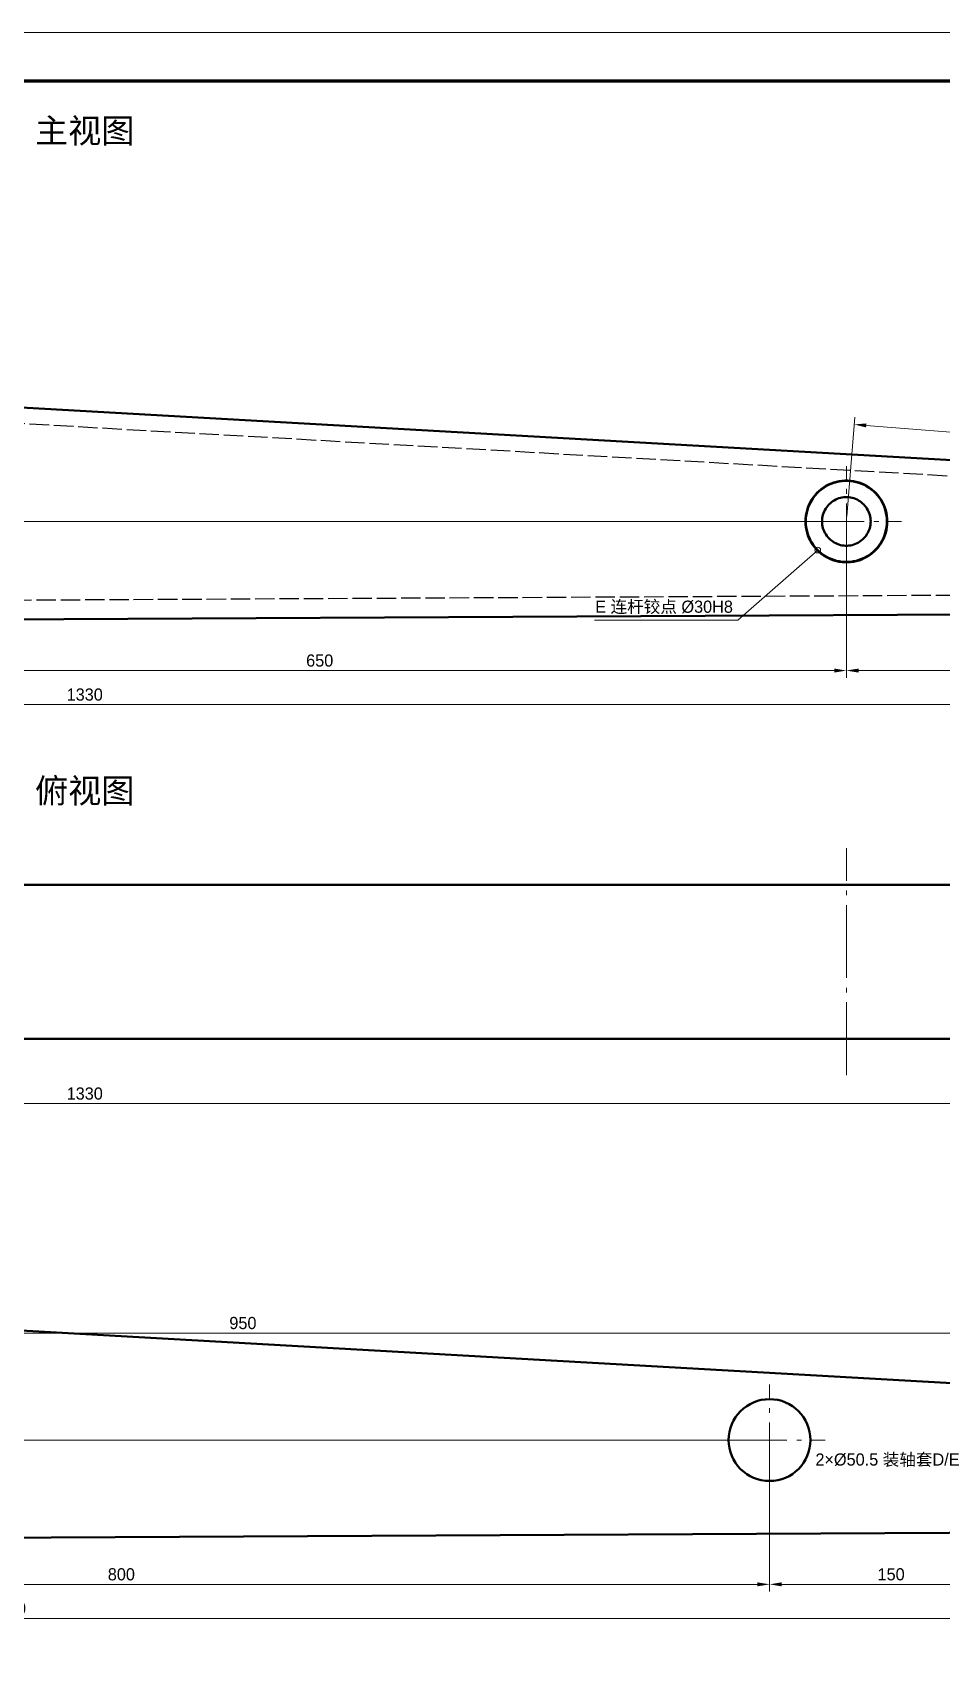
# Model space of a CAD drawing. Header units: millimetres. Extents: x 0 to 2523, y 0 to 1782.
# Drawn here: x 838 to 1399, y 781 to 1782 of the extents above; entities that cross this region are included whole.
import ezdxf
from ezdxf.enums import TextEntityAlignment as Align

# ---------------------------------------------------------------- set-up
doc = ezdxf.new("R2010")
doc.units = ezdxf.units.MM
doc.header["$LTSCALE"] = 3
doc.linetypes.add('GB_CENTER', pattern=[20, 15, -2, 1, -2])
doc.linetypes.add('GB_HIDDEN', pattern=[5, 4, -1])
for name, color, linetype, lineweight in [('CENTER', 7, 'GB_CENTER', 18), ('DIM', 7, 'Continuous', 18), ('FRAME', 7, 'Continuous', 70), ('HIDDEN', 7, 'GB_HIDDEN', 25), ('OUTLINE', 7, 'Continuous', 50), ('TEXT', 7, 'Continuous', 25), ('THIN', 7, 'Continuous', 18)]:
    doc.layers.add(name, color=color, linetype=linetype, lineweight=lineweight)
doc.styles.add('CJK', font='wqy-zenhei.ttc')
doc.dimstyles.new('GB', dxfattribs={"dimscale": 3, "dimtxt": 2.5, "dimasz": 2.5, "dimexe": 1.5, "dimexo": 1, "dimgap": 0.8, "dimtad": 1, "dimdec": 1, "dimdsep": 46, "dimtxsty": 'CJK', "dimcen": 2.5, "dimazin": 3, "dimtfac": 1, "dimtmove": 0, "dimatfit": 3, "dimlwd": 18, "dimlwe": 18})

msp = doc.modelspace()

# ---------------------------------------------------------------- linework, layer by layer
at = {"layer": 'CENTER'}
for p, q in [((1340.2, 1446.37), (1340.2, 1514.37)), ((1306.2, 1480.37), (1374.2, 1480.37)), ((1340.2, 1138.74), (1340.2, 1278.74)), ((1292.81, 879.44), (1292.81, 947.94)), ((1258.56, 913.69), (1327.06, 913.69))]:
    msp.add_line(p, q, dxfattribs=at)
at = {"layer": 'DIM'}
msp.add_lwpolyline([(1322.52, 1462.69), (1273.2, 1419.37), (1184.7, 1419.37)], dxfattribs=at)
msp.add_circle((1322.52, 1462.69), 1.8, dxfattribs=at)
at = {"layer": 'FRAME'}
msp.add_lwpolyline([(75, 30), (2493, 30), (2493, 1752), (75, 1752)], close=True, dxfattribs=at)
at = {"layer": 'HIDDEN'}
for points in [[(1492.73, 1513.3), (252.73, 1583.3)], [(1492.17, 1503.31), (419.63, 1563.86)], [(1492.17, 1503.31), (419.63, 1563.86)], [(1365.45, 1480.37), (1365.39, 1478.61), (1365.2, 1476.85), (1364.89, 1475.12), (1364.47, 1473.41), (1363.92, 1471.73), (1363.26, 1470.1), (1362.49, 1468.51), (1361.61, 1466.99), (1360.62, 1465.53), (1359.54, 1464.14), (1358.36, 1462.83), (1357.09, 1461.6), (1355.74, 1460.47), (1354.32, 1459.44), (1352.82, 1458.5), (1351.27, 1457.67), (1349.66, 1456.96), (1348, 1456.35), (1346.31, 1455.87), (1344.58, 1455.5), (1342.84, 1455.26), (1341.08, 1455.13), (1339.32, 1455.13), (1337.56, 1455.26), (1335.81, 1455.5), (1334.09, 1455.87), (1332.39, 1456.35), (1330.74, 1456.96), (1329.13, 1457.67), (1327.57, 1458.5), (1326.08, 1459.44), (1324.65, 1460.47), (1323.3, 1461.6), (1322.03, 1462.83), (1320.85, 1464.14), (1319.77, 1465.53), (1318.78, 1466.99), (1317.9, 1468.51), (1317.13, 1470.1), (1316.47, 1471.73), (1315.92, 1473.41), (1315.5, 1475.12), (1315.19, 1476.85), (1315.01, 1478.61), (1314.95, 1480.37), (1315.01, 1482.13), (1315.19, 1483.88), (1315.5, 1485.62), (1315.92, 1487.33), (1316.47, 1489), (1317.13, 1490.64), (1317.9, 1492.22), (1318.78, 1493.75), (1319.77, 1495.21), (1320.85, 1496.6), (1322.03, 1497.91), (1323.3, 1499.13), (1324.65, 1500.27), (1326.08, 1501.3), (1327.57, 1502.24), (1329.13, 1503.06), (1330.74, 1503.78), (1332.39, 1504.38), (1334.09, 1504.87), (1335.81, 1505.23), (1337.56, 1505.48), (1339.32, 1505.6), (1341.08, 1505.6), (1342.84, 1505.48), (1344.58, 1505.23), (1346.31, 1504.87), (1348, 1504.38), (1349.66, 1503.78), (1351.27, 1503.06), (1352.82, 1502.24), (1354.32, 1501.3), (1355.74, 1500.27), (1357.09, 1499.13), (1358.36, 1497.91), (1359.54, 1496.6), (1360.62, 1495.21), (1361.61, 1493.75), (1362.49, 1492.22), (1363.26, 1490.64), (1363.92, 1489), (1364.47, 1487.33), (1364.89, 1485.62), (1365.2, 1483.88), (1365.39, 1482.13), (1365.45, 1480.37)], [(1365.45, 1480.37), (1365.39, 1478.61), (1365.2, 1476.85), (1364.89, 1475.12), (1364.47, 1473.41), (1363.92, 1471.73), (1363.26, 1470.1), (1362.49, 1468.51), (1361.61, 1466.99), (1360.62, 1465.53), (1359.54, 1464.14), (1358.36, 1462.83), (1357.09, 1461.6), (1355.74, 1460.47), (1354.32, 1459.44), (1352.82, 1458.5), (1351.27, 1457.67), (1349.66, 1456.96), (1348, 1456.35), (1346.31, 1455.87), (1344.58, 1455.5), (1342.84, 1455.26), (1341.08, 1455.13), (1339.32, 1455.13), (1337.56, 1455.26), (1335.81, 1455.5), (1334.09, 1455.87), (1332.39, 1456.35), (1330.74, 1456.96), (1329.13, 1457.67), (1327.57, 1458.5), (1326.08, 1459.44), (1324.65, 1460.47), (1323.3, 1461.6), (1322.03, 1462.83), (1320.85, 1464.14), (1319.77, 1465.53), (1318.78, 1466.99), (1317.9, 1468.51), (1317.13, 1470.1), (1316.47, 1471.73), (1315.92, 1473.41), (1315.5, 1475.12), (1315.19, 1476.85), (1315.01, 1478.61), (1314.95, 1480.37), (1315.01, 1482.13), (1315.19, 1483.88), (1315.5, 1485.62), (1315.92, 1487.33), (1316.47, 1489), (1317.13, 1490.64), (1317.9, 1492.22), (1318.78, 1493.75), (1319.77, 1495.21), (1320.85, 1496.6), (1322.03, 1497.91), (1323.3, 1499.13), (1324.65, 1500.27), (1326.08, 1501.3), (1327.57, 1502.24), (1329.13, 1503.06), (1330.74, 1503.78), (1332.39, 1504.38), (1334.09, 1504.87), (1335.81, 1505.23), (1337.56, 1505.48), (1339.32, 1505.6), (1341.08, 1505.6), (1342.84, 1505.48), (1344.58, 1505.23), (1346.31, 1504.87), (1348, 1504.38), (1349.66, 1503.78), (1351.27, 1503.06), (1352.82, 1502.24), (1354.32, 1501.3), (1355.74, 1500.27), (1357.09, 1499.13), (1358.36, 1497.91), (1359.54, 1496.6), (1360.62, 1495.21), (1361.61, 1493.75), (1362.49, 1492.22), (1363.26, 1490.64), (1363.92, 1489), (1364.47, 1487.33), (1364.89, 1485.62), (1365.2, 1483.88), (1365.39, 1482.13), (1365.45, 1480.37)], [(1365.45, 1480.37), (1365.39, 1478.61), (1365.2, 1476.85), (1364.89, 1475.12), (1364.47, 1473.41), (1363.92, 1471.73), (1363.26, 1470.1), (1362.49, 1468.51), (1361.61, 1466.99), (1360.62, 1465.53), (1359.54, 1464.14), (1358.36, 1462.83), (1357.09, 1461.6), (1355.74, 1460.47), (1354.32, 1459.44), (1352.82, 1458.5), (1351.27, 1457.67), (1349.66, 1456.96), (1348, 1456.35), (1346.31, 1455.87), (1344.58, 1455.5), (1342.84, 1455.26), (1341.08, 1455.13), (1339.32, 1455.13), (1337.56, 1455.26), (1335.81, 1455.5), (1334.09, 1455.87), (1332.39, 1456.35), (1330.74, 1456.96), (1329.13, 1457.67), (1327.57, 1458.5), (1326.08, 1459.44), (1324.65, 1460.47), (1323.3, 1461.6), (1322.03, 1462.83), (1320.85, 1464.14), (1319.77, 1465.53), (1318.78, 1466.99), (1317.9, 1468.51), (1317.13, 1470.1), (1316.47, 1471.73), (1315.92, 1473.41), (1315.5, 1475.12), (1315.19, 1476.85), (1315.01, 1478.61), (1314.95, 1480.37), (1315.01, 1482.13), (1315.19, 1483.88), (1315.5, 1485.62), (1315.92, 1487.33), (1316.47, 1489), (1317.13, 1490.64), (1317.9, 1492.22), (1318.78, 1493.75), (1319.77, 1495.21), (1320.85, 1496.6), (1322.03, 1497.91), (1323.3, 1499.13), (1324.65, 1500.27), (1326.08, 1501.3), (1327.57, 1502.24), (1329.13, 1503.06), (1330.74, 1503.78), (1332.39, 1504.38), (1334.09, 1504.87), (1335.81, 1505.23), (1337.56, 1505.48), (1339.32, 1505.6), (1341.08, 1505.6), (1342.84, 1505.48), (1344.58, 1505.23), (1346.31, 1504.87), (1348, 1504.38), (1349.66, 1503.78), (1351.27, 1503.06), (1352.82, 1502.24), (1354.32, 1501.3), (1355.74, 1500.27), (1357.09, 1499.13), (1358.36, 1497.91), (1359.54, 1496.6), (1360.62, 1495.21), (1361.61, 1493.75), (1362.49, 1492.22), (1363.26, 1490.64), (1363.92, 1489), (1364.47, 1487.33), (1364.89, 1485.62), (1365.2, 1483.88), (1365.39, 1482.13), (1365.45, 1480.37)], [(1365.2, 1480.37), (1365.14, 1482.11), (1364.95, 1483.85), (1364.65, 1485.57), (1364.23, 1487.26), (1363.69, 1488.92), (1363.04, 1490.54), (1362.27, 1492.11), (1361.4, 1493.62), (1360.42, 1495.06), (1359.35, 1496.44), (1358.18, 1497.73), (1356.92, 1498.95), (1355.59, 1500.07), (1354.18, 1501.09), (1352.7, 1502.02), (1351.16, 1502.84), (1349.56, 1503.55), (1347.92, 1504.14), (1346.24, 1504.63), (1344.54, 1504.99), (1342.81, 1505.23), (1341.07, 1505.35), (1339.32, 1505.35), (1337.58, 1505.23), (1335.86, 1504.99), (1334.15, 1504.63), (1332.47, 1504.14), (1330.83, 1503.55), (1329.24, 1502.84), (1327.7, 1502.02), (1326.22, 1501.09), (1324.81, 1500.07), (1323.47, 1498.95), (1322.21, 1497.73), (1321.05, 1496.44), (1319.97, 1495.06), (1319, 1493.62), (1318.12, 1492.11), (1317.36, 1490.54), (1316.7, 1488.92), (1316.17, 1487.26), (1315.74, 1485.57), (1315.44, 1483.85), (1315.26, 1482.11), (1315.2, 1480.37), (1315.26, 1478.62), (1315.44, 1476.89), (1315.74, 1475.17), (1316.17, 1473.48), (1316.7, 1471.82), (1317.36, 1470.2), (1318.12, 1468.63), (1319, 1467.12), (1319.97, 1465.67), (1321.05, 1464.3), (1322.21, 1463), (1323.47, 1461.79), (1324.81, 1460.67), (1326.22, 1459.64), (1327.7, 1458.72), (1329.24, 1457.9), (1330.83, 1457.19), (1332.47, 1456.59), (1334.15, 1456.11), (1335.86, 1455.75), (1337.58, 1455.51), (1339.32, 1455.38), (1341.07, 1455.38), (1342.81, 1455.51), (1344.54, 1455.75), (1346.24, 1456.11), (1347.92, 1456.59), (1349.56, 1457.19), (1351.16, 1457.9), (1352.7, 1458.72), (1354.18, 1459.64), (1355.59, 1460.67), (1356.92, 1461.79), (1358.18, 1463), (1359.35, 1464.3), (1360.42, 1465.67), (1361.4, 1467.12), (1362.27, 1468.63), (1363.04, 1470.2), (1363.69, 1471.82), (1364.23, 1473.48), (1364.65, 1475.17), (1364.95, 1476.89), (1365.14, 1478.62), (1365.2, 1480.37)], [(1355.2, 1480.37), (1355.16, 1481.41), (1355.05, 1482.46), (1354.87, 1483.49), (1354.62, 1484.5), (1354.29, 1485.5), (1353.9, 1486.47), (1353.44, 1487.41), (1352.92, 1488.32), (1352.33, 1489.19), (1351.69, 1490.01), (1350.99, 1490.79), (1350.23, 1491.52), (1349.43, 1492.19), (1348.58, 1492.8), (1347.7, 1493.36), (1346.77, 1493.85), (1345.82, 1494.28), (1344.83, 1494.63), (1343.83, 1494.92), (1342.8, 1495.14), (1341.76, 1495.29), (1340.72, 1495.36), (1339.67, 1495.36), (1338.63, 1495.29), (1337.59, 1495.14), (1336.57, 1494.92), (1335.56, 1494.63), (1334.58, 1494.28), (1333.62, 1493.85), (1332.7, 1493.36), (1331.81, 1492.8), (1330.96, 1492.19), (1330.16, 1491.52), (1329.41, 1490.79), (1328.71, 1490.01), (1328.06, 1489.19), (1327.48, 1488.32), (1326.95, 1487.41), (1326.49, 1486.47), (1326.1, 1485.5), (1325.78, 1484.5), (1325.52, 1483.49), (1325.34, 1482.46), (1325.23, 1481.41), (1325.2, 1480.37), (1325.23, 1479.32), (1325.34, 1478.28), (1325.52, 1477.25), (1325.78, 1476.23), (1326.1, 1475.24), (1326.49, 1474.27), (1326.95, 1473.33), (1327.48, 1472.42), (1328.06, 1471.55), (1328.71, 1470.73), (1329.41, 1469.95), (1330.16, 1469.22), (1330.96, 1468.55), (1331.81, 1467.93), (1332.7, 1467.38), (1333.62, 1466.89), (1334.58, 1466.46), (1335.56, 1466.1), (1336.57, 1465.81), (1337.59, 1465.6), (1338.63, 1465.45), (1339.67, 1465.38), (1340.72, 1465.38), (1341.76, 1465.45), (1342.8, 1465.6), (1343.83, 1465.81), (1344.83, 1466.1), (1345.82, 1466.46), (1346.77, 1466.89), (1347.7, 1467.38), (1348.58, 1467.93), (1349.43, 1468.55), (1350.23, 1469.22), (1350.99, 1469.95), (1351.69, 1470.73), (1352.33, 1471.55), (1352.92, 1472.42), (1353.44, 1473.33), (1353.9, 1474.27), (1354.29, 1475.24), (1354.62, 1476.23), (1354.87, 1477.25), (1355.05, 1478.28), (1355.16, 1479.32), (1355.2, 1480.37)], [(540.4, 1430.37), (1490.37, 1435.37)], [(540.4, 1430.37), (1490.37, 1435.37)], [(540.46, 1418.37), (1490.43, 1423.37)]]:
    msp.add_lwpolyline(points, dxfattribs=at)
at = {"layer": 'OUTLINE'}
for points in [[(1492.73, 1513.3), (252.73, 1583.3)], [(1365.45, 1480.37), (1365.39, 1478.61), (1365.2, 1476.85), (1364.89, 1475.12), (1364.47, 1473.41), (1363.92, 1471.73), (1363.26, 1470.1), (1362.49, 1468.51), (1361.61, 1466.99), (1360.62, 1465.53), (1359.54, 1464.14), (1358.36, 1462.83), (1357.09, 1461.6), (1355.74, 1460.47), (1354.32, 1459.44), (1352.82, 1458.5), (1351.27, 1457.67), (1349.66, 1456.96), (1348, 1456.35), (1346.31, 1455.87), (1344.58, 1455.5), (1342.84, 1455.26), (1341.08, 1455.13), (1339.32, 1455.13), (1337.56, 1455.26), (1335.81, 1455.5), (1334.09, 1455.87), (1332.39, 1456.35), (1330.74, 1456.96), (1329.13, 1457.67), (1327.57, 1458.5), (1326.08, 1459.44), (1324.65, 1460.47), (1323.3, 1461.6), (1322.03, 1462.83), (1320.85, 1464.14), (1319.77, 1465.53), (1318.78, 1466.99), (1317.9, 1468.51), (1317.13, 1470.1), (1316.47, 1471.73), (1315.92, 1473.41), (1315.5, 1475.12), (1315.19, 1476.85), (1315.01, 1478.61), (1314.95, 1480.37), (1315.01, 1482.13), (1315.19, 1483.88), (1315.5, 1485.62), (1315.92, 1487.33), (1316.47, 1489), (1317.13, 1490.64), (1317.9, 1492.22), (1318.78, 1493.75), (1319.77, 1495.21), (1320.85, 1496.6), (1322.03, 1497.91), (1323.3, 1499.13), (1324.65, 1500.27), (1326.08, 1501.3), (1327.57, 1502.24), (1329.13, 1503.06), (1330.74, 1503.78), (1332.39, 1504.38), (1334.09, 1504.87), (1335.81, 1505.23), (1337.56, 1505.48), (1339.32, 1505.6), (1341.08, 1505.6), (1342.84, 1505.48), (1344.58, 1505.23), (1346.31, 1504.87), (1348, 1504.38), (1349.66, 1503.78), (1351.27, 1503.06), (1352.82, 1502.24), (1354.32, 1501.3), (1355.74, 1500.27), (1357.09, 1499.13), (1358.36, 1497.91), (1359.54, 1496.6), (1360.62, 1495.21), (1361.61, 1493.75), (1362.49, 1492.22), (1363.26, 1490.64), (1363.92, 1489), (1364.47, 1487.33), (1364.89, 1485.62), (1365.2, 1483.88), (1365.39, 1482.13), (1365.45, 1480.37)], [(1365.2, 1480.37), (1365.14, 1482.11), (1364.95, 1483.85), (1364.65, 1485.57), (1364.23, 1487.26), (1363.69, 1488.92), (1363.04, 1490.54), (1362.27, 1492.11), (1361.4, 1493.62), (1360.42, 1495.06), (1359.35, 1496.44), (1358.18, 1497.73), (1356.92, 1498.95), (1355.59, 1500.07), (1354.18, 1501.09), (1352.7, 1502.02), (1351.16, 1502.84), (1349.56, 1503.55), (1347.92, 1504.14), (1346.24, 1504.63), (1344.54, 1504.99), (1342.81, 1505.23), (1341.07, 1505.35), (1339.32, 1505.35), (1337.58, 1505.23), (1335.86, 1504.99), (1334.15, 1504.63), (1332.47, 1504.14), (1330.83, 1503.55), (1329.24, 1502.84), (1327.7, 1502.02), (1326.22, 1501.09), (1324.81, 1500.07), (1323.47, 1498.95), (1322.21, 1497.73), (1321.05, 1496.44), (1319.97, 1495.06), (1319, 1493.62), (1318.12, 1492.11), (1317.36, 1490.54), (1316.7, 1488.92), (1316.17, 1487.26), (1315.74, 1485.57), (1315.44, 1483.85), (1315.26, 1482.11), (1315.2, 1480.37), (1315.26, 1478.62), (1315.44, 1476.89), (1315.74, 1475.17), (1316.17, 1473.48), (1316.7, 1471.82), (1317.36, 1470.2), (1318.12, 1468.63), (1319, 1467.12), (1319.97, 1465.67), (1321.05, 1464.3), (1322.21, 1463), (1323.47, 1461.79), (1324.81, 1460.67), (1326.22, 1459.64), (1327.7, 1458.72), (1329.24, 1457.9), (1330.83, 1457.19), (1332.47, 1456.59), (1334.15, 1456.11), (1335.86, 1455.75), (1337.58, 1455.51), (1339.32, 1455.38), (1341.07, 1455.38), (1342.81, 1455.51), (1344.54, 1455.75), (1346.24, 1456.11), (1347.92, 1456.59), (1349.56, 1457.19), (1351.16, 1457.9), (1352.7, 1458.72), (1354.18, 1459.64), (1355.59, 1460.67), (1356.92, 1461.79), (1358.18, 1463), (1359.35, 1464.3), (1360.42, 1465.67), (1361.4, 1467.12), (1362.27, 1468.63), (1363.04, 1470.2), (1363.69, 1471.82), (1364.23, 1473.48), (1364.65, 1475.17), (1364.95, 1476.89), (1365.14, 1478.62), (1365.2, 1480.37)], [(1355.2, 1480.37), (1355.16, 1481.41), (1355.05, 1482.46), (1354.87, 1483.49), (1354.62, 1484.5), (1354.29, 1485.5), (1353.9, 1486.47), (1353.44, 1487.41), (1352.92, 1488.32), (1352.33, 1489.19), (1351.69, 1490.01), (1350.99, 1490.79), (1350.23, 1491.52), (1349.43, 1492.19), (1348.58, 1492.8), (1347.7, 1493.36), (1346.77, 1493.85), (1345.82, 1494.28), (1344.83, 1494.63), (1343.83, 1494.92), (1342.8, 1495.14), (1341.76, 1495.29), (1340.72, 1495.36), (1339.67, 1495.36), (1338.63, 1495.29), (1337.59, 1495.14), (1336.57, 1494.92), (1335.56, 1494.63), (1334.58, 1494.28), (1333.62, 1493.85), (1332.7, 1493.36), (1331.81, 1492.8), (1330.96, 1492.19), (1330.16, 1491.52), (1329.41, 1490.79), (1328.71, 1490.01), (1328.06, 1489.19), (1327.48, 1488.32), (1326.95, 1487.41), (1326.49, 1486.47), (1326.1, 1485.5), (1325.78, 1484.5), (1325.52, 1483.49), (1325.34, 1482.46), (1325.23, 1481.41), (1325.2, 1480.37), (1325.23, 1479.32), (1325.34, 1478.28), (1325.52, 1477.25), (1325.78, 1476.23), (1326.1, 1475.24), (1326.49, 1474.27), (1326.95, 1473.33), (1327.48, 1472.42), (1328.06, 1471.55), (1328.71, 1470.73), (1329.41, 1469.95), (1330.16, 1469.22), (1330.96, 1468.55), (1331.81, 1467.93), (1332.7, 1467.38), (1333.62, 1466.89), (1334.58, 1466.46), (1335.56, 1466.1), (1336.57, 1465.81), (1337.59, 1465.6), (1338.63, 1465.45), (1339.67, 1465.38), (1340.72, 1465.38), (1341.76, 1465.45), (1342.8, 1465.6), (1343.83, 1465.81), (1344.83, 1466.1), (1345.82, 1466.46), (1346.77, 1466.89), (1347.7, 1467.38), (1348.58, 1467.93), (1349.43, 1468.55), (1350.23, 1469.22), (1350.99, 1469.95), (1351.69, 1470.73), (1352.33, 1471.55), (1352.92, 1472.42), (1353.44, 1473.33), (1353.9, 1474.27), (1354.29, 1475.24), (1354.62, 1476.23), (1354.87, 1477.25), (1355.05, 1478.28), (1355.16, 1479.32), (1355.2, 1480.37)], [(540.46, 1418.37), (1490.43, 1423.37)], [(1492.73, 1256.24), (252.73, 1256.24)], [(1492.73, 1161.24), (252.73, 1161.24)]]:
    msp.add_lwpolyline(points, dxfattribs=at)
msp.add_lwpolyline([(480.26, 853.29, 0.0648087), (493.07, 851.69), (1443.04, 856.69, 0.9696381), (1445.34, 946.62), (205.34, 1016.62, 0.9059519), (191.52, 928.13)], format="xyb", close=True, dxfattribs=at)
msp.add_circle((1292.81, 913.69), 25.25, dxfattribs=at)
at = {"layer": 'THIN'}
msp.add_lwpolyline([(0, 0), (2523, 0), (2523, 1782), (0, 1782)], close=True, dxfattribs=at)

# ---------------------------------------------------------------- texts
at = {"layer": 'DIM', "style": 'CJK'}
msp.add_text('E 连杆铰点 Ø30H8', height=7.5, dxfattribs=at).set_placement((1270.2, 1421.77), align=Align.BOTTOM_RIGHT)
msp.add_text('2×Ø50.5 装轴套D/E', height=7.5, dxfattribs=at).set_placement((1410.06, 901.69), align=Align.MIDDLE_RIGHT)
at = {"layer": 'TEXT', "style": 'CJK'}
for s, p in [('主视图', (870.2, 1709.37)), ('俯视图', (870.2, 1302.24))]:
    msp.add_text(s, height=15, dxfattribs=at).set_placement(p, align=Align.BOTTOM_CENTER)

# ---------------------------------------------------------------- dimensions: what is measured, and where the dimension line sits
at = {"layer": 'DIM'}
for base, p1, p2 in [((690.2, 1388.37), (690.2, 1633.37), (1340.2, 1480.37)), ((205.2, 1367.37), (205.2, 1538.37), (1535.19, 1468.37)), ((1340.2, 1388.37), (1340.2, 1480.37), (1490.2, 1468.37)), ((205.2, 1121.24), (205.2, 1266.24), (1535.2, 1256.24)), ((492.81, 979.69), (492.81, 901.69), (1442.81, 901.69)), ((492.81, 824.69), (492.81, 901.69), (1292.81, 913.69)), ((1292.81, 824.69), (1292.81, 913.69), (1442.81, 901.69)), ((157.81, 803.69), (157.81, 851.69), (1487.81, 851.69))]:
    msp.add_linear_dim(base=base, p1=p1, p2=p2, dimstyle='GB', dxfattribs=at).render()
for base, p1, p2, angle in [((1344.98, 1540.18), (1340.2, 1480.37), (1490.2, 1468.37), 355.42608), ((175.2, 1480.37), (1340.2, 1480.37), (250.2, 1538.37), 90), ((175.2, 1468.37), (540.2, 1468.37), (1340.2, 1480.37), 90), ((130.81, 913.69), (1292.81, 913.69), (202.81, 971.69), 90), ((130.81, 901.69), (492.81, 901.69), (1292.81, 913.69), 90)]:
    msp.add_linear_dim(base=base, p1=p1, p2=p2, angle=angle, dimstyle='GB', dxfattribs=at).render()

doc.saveas('drawing.dxf')
